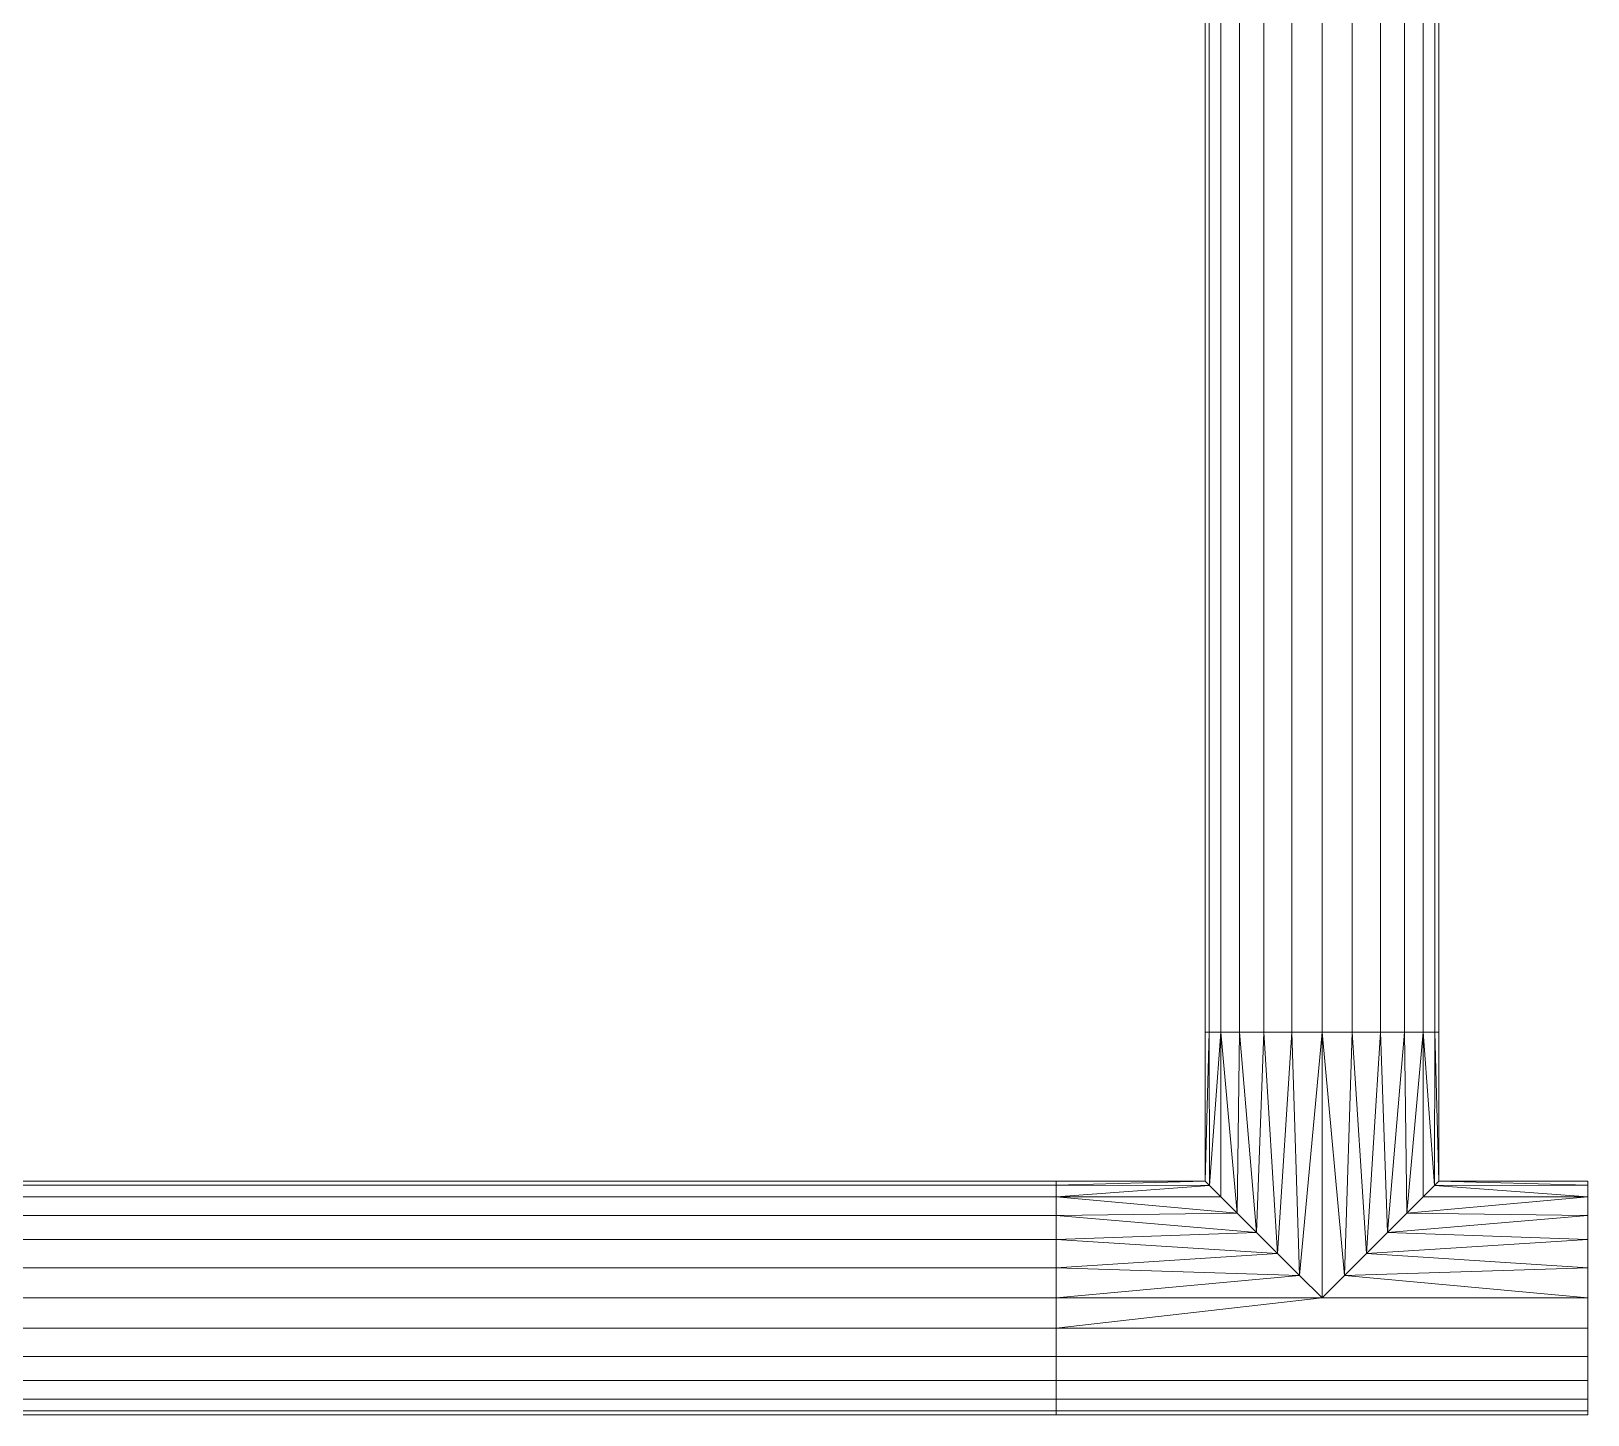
# Model space of a CAD drawing. Header units: inches. Extents: x -3325 to -59, y 5 to 733.
# Drawn here: x -1370.89 to -1362.13, y 211.71 to 219.49 of the extents above; entities that cross this region are included whole.
import ezdxf

# ---------------------------------------------------------------- set-up
doc = ezdxf.new("R2010")
doc.units = ezdxf.units.IN
doc.header["$MEASUREMENT"] = 0
doc.layers.add('P-PIPE', color=10, linetype='Continuous', lineweight=9)

# ---------------------------------------------------------------- blocks, each defined once
blk = doc.blocks.new('Tee - Welded - Generic - Standard-1086689-06 - Fifth Level')
at = {"layer": 'P-PIPE'}
mesh = blk.add_polyface(dxfattribs=at)
corners = [(-1.4961, -0.6575), (-1.4961, -0.6351, 0.1702), (-1.4961, -0.5694, 0.3287), (-1.4961, -0.4649, 0.4649), (-1.4961, -0.3287, 0.5694), (-1.4961, -0.1702, 0.6351), (-1.4961, 0, 0.6575), (-1.4961, 0.1702, 0.6351), (-1.4961, 0.3287, 0.5694), (-1.4961, 0.4649, 0.4649), (-1.4961, 0.5694, 0.3287), (-1.4961, 0.6351, 0.1702), (-1.4961, 0.6575), (-1.4961, 0.6351, -0.1702), (-1.4961, 0.5694, -0.3287), (-1.4961, 0.4649, -0.4649), (-1.4961, 0.3287, -0.5694), (-1.4961, 0.1702, -0.6351), (-1.4961, 0, -0.6575), (-1.4961, -0.1702, -0.6351), (-1.4961, -0.3287, -0.5694), (-1.4961, -0.4649, -0.4649), (-1.4961, -0.5694, -0.3287), (-1.4961, -0.6351, -0.1702)]
mesh.append_faces([[corners[k] for k in face] for face in [(20, 17, 18, 19)]], dxfattribs={"vtx0": -1})
mesh.append_faces([[corners[k] for k in face] for face in [(23, 17, 20), (11, 23, 8, 10)]], dxfattribs={"vtx0": -1, "vtx1": -1, "vtx2": -1})
mesh.append_faces([[corners[k] for k in face] for face in [(17, 23, 11, 14)]], dxfattribs={"vtx0": -1, "vtx1": -1, "vtx2": -1, "vtx3": -1})
mesh.append_faces([[corners[k] for k in face] for face in [(16, 17, 14, 15), (9, 10, 8)]], dxfattribs={"vtx1": -1})
mesh.append_faces([[corners[k] for k in face] for face in [(7, 8, 3, 6)]], dxfattribs={"vtx1": -1, "vtx2": -1})
mesh.append_faces([[corners[k] for k in face] for face in [(23, 0, 3, 8)]], dxfattribs={"vtx1": -1, "vtx2": -1, "vtx3": -1})
mesh.append_faces([[corners[k] for k in face] for face in [(12, 13, 14, 11)]], dxfattribs={"vtx2": -1})
mesh.append_faces([[corners[k] for k in face] for face in [(20, 21, 22, 23), (0, 1, 2, 3), (3, 4, 5, 6)]], dxfattribs={"vtx3": -1})
mesh = blk.add_polyface(dxfattribs=at)
corners = [(-1.4961, 0.6575), (-1.4961, 0.6351, 0.1702), (-1.4961, 0.5694, 0.3287), (-1.4961, 0.4649, 0.4649), (-1.4961, 0.3287, 0.5694), (-1.4961, 0.1702, 0.6351), (-1.4961, 0, 0.6575), (-1.4961, -0.1702, 0.6351), (-1.4961, -0.3287, 0.5694), (-1.4961, -0.4649, 0.4649), (-1.4961, -0.5694, 0.3287), (-1.4961, -0.6351, 0.1702), (-1.4961, -0.6575), (-0.6575, -0.6575), (-0.6336, -0.6336, 0.1755), (-0.5691, -0.5691, 0.3293), (-0.4771, -0.4771, 0.4524), (-0.3685, -0.3685, 0.5445), (-0.2501, -0.2501, 0.608), (-0.1263, -0.1263, 0.6452), (0, 0, 0.6575), (0.1263, -0.1263, 0.6452), (0.2501, -0.2501, 0.608), (0.3685, -0.3685, 0.5445), (0.4771, -0.4771, 0.4524), (0.5691, -0.5691, 0.3293), (0.6336, -0.6336, 0.1755), (0.6575, -0.6575), (1.4961, -0.6575), (1.4961, -0.6351, 0.1702), (1.4961, -0.5694, 0.3287), (1.4961, -0.4649, 0.4649), (1.4961, -0.3287, 0.5694), (1.4961, -0.1702, 0.6351), (1.4961, 0, 0.6575), (1.4961, 0.1702, 0.6351), (1.4961, 0.3287, 0.5694), (1.4961, 0.4649, 0.4649), (1.4961, 0.5694, 0.3287), (1.4961, 0.6351, 0.1702), (1.4961, 0.6575)]
mesh.append_faces([[corners[k] for k in face] for face in [(13, 11, 12)]], dxfattribs={"vtx0": -1})
mesh.append_faces([[corners[k] for k in face] for face in [(27, 29, 26), (25, 30, 24), (11, 14, 10), (9, 17, 8), (16, 10, 15), (23, 32, 22), (21, 34, 20), (22, 33, 21), (33, 22, 32), (19, 7, 18), (7, 19, 6)]], dxfattribs={"vtx0": -1, "vtx1": -1})
mesh.append_faces([[corners[k] for k in face] for face in [(30, 25, 26), (24, 30, 31), (8, 17, 18), (21, 33, 34), (18, 7, 8), (20, 5, 6)]], dxfattribs={"vtx0": -1, "vtx2": -1})
mesh.append_faces([[corners[k] for k in face] for face in [(20, 34, 35, 5)]], dxfattribs={"vtx0": -1, "vtx2": -1, "vtx3": -1})
mesh.append_faces([[corners[k] for k in face] for face in [(28, 29, 27)]], dxfattribs={"vtx1": -1})
mesh.append_faces([[corners[k] for k in face] for face in [(29, 30, 26), (31, 32, 23), (23, 24, 31), (13, 14, 11), (14, 15, 10), (16, 17, 9), (9, 10, 16), (19, 20, 6)]], dxfattribs={"vtx1": -1, "vtx2": -1})
mesh.append_faces([[corners[k] for k in face] for face in [(38, 39, 1, 2), (36, 37, 3, 4), (37, 38, 2, 3), (35, 36, 4, 5)]], dxfattribs={"vtx1": -1, "vtx3": -1})
mesh.append_faces([[corners[k] for k in face] for face in [(39, 40, 0, 1)]], dxfattribs={"vtx3": -1})
mesh = blk.add_polyface(dxfattribs=at)
corners = [(-1.4961, -0.6575), (-1.4961, -0.6351, -0.1702), (-1.4961, -0.5694, -0.3287), (-1.4961, -0.4649, -0.4649), (-1.4961, -0.3287, -0.5694), (-1.4961, -0.1702, -0.6351), (-1.4961, 0, -0.6575), (-1.4961, 0.1702, -0.6351), (-1.4961, 0.3287, -0.5694), (-1.4961, 0.4649, -0.4649), (-1.4961, 0.5694, -0.3287), (-1.4961, 0.6351, -0.1702), (-1.4961, 0.6575), (1.4961, 0.6575), (1.4961, 0.6351, -0.1702), (1.4961, 0.5694, -0.3287), (1.4961, 0.4649, -0.4649), (1.4961, 0.3287, -0.5694), (1.4961, 0.1702, -0.6351), (1.4961, 0, -0.6575), (1.4961, -0.1702, -0.6351), (1.4961, -0.3287, -0.5694), (1.4961, -0.4649, -0.4649), (1.4961, -0.5694, -0.3287), (1.4961, -0.6351, -0.1702), (1.4961, -0.6575), (0.6575, -0.6575), (0.6336, -0.6336, -0.1755), (0.5691, -0.5691, -0.3293), (0.4771, -0.4771, -0.4524), (0.3685, -0.3685, -0.5445), (0.2501, -0.2501, -0.608), (0.1263, -0.1263, -0.6452), (0, 0, -0.6575), (-0.1263, -0.1263, -0.6452), (-0.2501, -0.2501, -0.608), (-0.3685, -0.3685, -0.5445), (-0.4771, -0.4771, -0.4524), (-0.5691, -0.5691, -0.3293), (-0.6336, -0.6336, -0.1755), (-0.6575, -0.6575)]
mesh.append_faces([[corners[k] for k in face] for face in [(1, 40, 0)]], dxfattribs={"vtx0": -1})
mesh.append_faces([[corners[k] for k in face] for face in [(33, 19, 32), (6, 34, 5), (32, 20, 31), (24, 27, 23), (27, 24, 26), (36, 4, 35), (3, 37, 2), (38, 2, 37), (21, 31, 20)]], dxfattribs={"vtx0": -1, "vtx1": -1})
mesh.append_faces([[corners[k] for k in face] for face in [(35, 4, 5), (6, 33, 34), (23, 28, 29), (29, 22, 23), (21, 30, 31), (23, 27, 28), (36, 3, 4), (3, 36, 37), (39, 1, 2)]], dxfattribs={"vtx0": -1, "vtx2": -1})
mesh.append_faces([[corners[k] for k in face] for face in [(13, 14, 11, 12)]], dxfattribs={"vtx1": -1})
mesh.append_faces([[corners[k] for k in face] for face in [(19, 20, 32), (34, 35, 5), (6, 7, 33), (21, 22, 30), (29, 30, 22), (39, 40, 1), (38, 39, 2)]], dxfattribs={"vtx1": -1, "vtx2": -1})
mesh.append_faces([[corners[k] for k in face] for face in [(18, 19, 33, 7)]], dxfattribs={"vtx1": -1, "vtx2": -1, "vtx3": -1})
mesh.append_faces([[corners[k] for k in face] for face in [(15, 16, 9, 10), (14, 15, 10, 11), (16, 17, 8, 9), (17, 18, 7, 8)]], dxfattribs={"vtx1": -1, "vtx3": -1})
mesh.append_faces([[corners[k] for k in face] for face in [(24, 25, 26)]], dxfattribs={"vtx2": -1})
mesh = blk.add_polyface(dxfattribs=at)
corners = [(1.4961, -0.6575), (1.4961, -0.6351, -0.1702), (1.4961, -0.5694, -0.3287), (1.4961, -0.4649, -0.4649), (1.4961, -0.3287, -0.5694), (1.4961, -0.1702, -0.6351), (1.4961, 0, -0.6575), (1.4961, 0.1702, -0.6351), (1.4961, 0.3287, -0.5694), (1.4961, 0.4649, -0.4649), (1.4961, 0.5694, -0.3287), (1.4961, 0.6351, -0.1702), (1.4961, 0.6575), (1.4961, 0.6351, 0.1702), (1.4961, 0.5694, 0.3287), (1.4961, 0.4649, 0.4649), (1.4961, 0.3287, 0.5694), (1.4961, 0.1702, 0.6351), (1.4961, 0, 0.6575), (1.4961, -0.1702, 0.6351), (1.4961, -0.3287, 0.5694), (1.4961, -0.4649, 0.4649), (1.4961, -0.5694, 0.3287), (1.4961, -0.6351, 0.1702)]
mesh.append_faces([[corners[k] for k in face] for face in [(7, 5, 6), (10, 8, 9), (4, 2, 3), (16, 14, 15), (23, 21, 22)]], dxfattribs={"vtx0": -1})
mesh.append_faces([[corners[k] for k in face] for face in [(1, 5, 0)]], dxfattribs={"vtx0": -1, "vtx1": -1})
mesh.append_faces([[corners[k] for k in face] for face in [(5, 10, 11, 0), (23, 12, 13, 21)]], dxfattribs={"vtx0": -1, "vtx2": -1, "vtx3": -1})
mesh.append_faces([[corners[k] for k in face] for face in [(21, 16, 17, 18)]], dxfattribs={"vtx0": -1, "vtx3": -1})
mesh.append_faces([[corners[k] for k in face] for face in [(7, 8, 10, 5), (13, 14, 16, 21)]], dxfattribs={"vtx1": -1, "vtx2": -1, "vtx3": -1})
mesh.append_faces([[corners[k] for k in face] for face in [(4, 5, 1, 2), (23, 0, 11, 12)]], dxfattribs={"vtx1": -1, "vtx3": -1})
mesh.append_faces([[corners[k] for k in face] for face in [(19, 20, 21, 18)]], dxfattribs={"vtx2": -1})
mesh = blk.add_polyface(dxfattribs=at)
corners = [(-0.6575, -1.4961), (-0.6351, -1.4961, 0.1702), (-0.5694, -1.4961, 0.3287), (-0.4649, -1.4961, 0.4649), (-0.3287, -1.4961, 0.5694), (-0.1702, -1.4961, 0.6351), (0, -1.4961, 0.6575), (0.1702, -1.4961, 0.6351), (0.3287, -1.4961, 0.5694), (0.4649, -1.4961, 0.4649), (0.5694, -1.4961, 0.3287), (0.6351, -1.4961, 0.1702), (0.6575, -1.4961), (0.6575, -0.6575), (0.6336, -0.6336, 0.1755), (0.5691, -0.5691, 0.3293), (0.4771, -0.4771, 0.4524), (0.3685, -0.3685, 0.5445), (0.2501, -0.2501, 0.608), (0.1263, -0.1263, 0.6452), (0, 0, 0.6575), (-0.1263, -0.1263, 0.6452), (-0.2501, -0.2501, 0.608), (-0.3685, -0.3685, 0.5445), (-0.4771, -0.4771, 0.4524), (-0.5691, -0.5691, 0.3293), (-0.6336, -0.6336, 0.1755), (-0.6575, -0.6575)]
mesh.append_faces([[corners[k] for k in face] for face in [(13, 11, 12)]], dxfattribs={"vtx0": -1})
mesh.append_faces([[corners[k] for k in face] for face in [(22, 5, 21), (24, 3, 23), (8, 18, 7), (17, 9, 16)]], dxfattribs={"vtx0": -1, "vtx1": -1})
mesh.append_faces([[corners[k] for k in face] for face in [(24, 2, 3), (26, 1, 2), (22, 4, 5), (6, 20, 21), (21, 5, 6), (19, 6, 7), (16, 9, 10), (17, 8, 9), (6, 19, 20)]], dxfattribs={"vtx0": -1, "vtx2": -1})
mesh.append_faces([[corners[k] for k in face] for face in [(26, 27, 1), (3, 4, 23), (25, 26, 2), (24, 25, 2), (22, 23, 4), (10, 11, 14), (18, 19, 7), (17, 18, 8), (13, 14, 11), (15, 16, 10), (14, 15, 10)]], dxfattribs={"vtx1": -1, "vtx2": -1})
mesh.append_faces([[corners[k] for k in face] for face in [(27, 0, 1)]], dxfattribs={"vtx2": -1})
mesh = blk.add_polyface(dxfattribs=at)
corners = [(0.6575, -1.4961), (0.6351, -1.4961, -0.1702), (0.5694, -1.4961, -0.3287), (0.4649, -1.4961, -0.4649), (0.3287, -1.4961, -0.5694), (0.1702, -1.4961, -0.6351), (0, -1.4961, -0.6575), (-0.1702, -1.4961, -0.6351), (-0.3287, -1.4961, -0.5694), (-0.4649, -1.4961, -0.4649), (-0.5694, -1.4961, -0.3287), (-0.6351, -1.4961, -0.1702), (-0.6575, -1.4961), (-0.6575, -0.6575), (-0.6336, -0.6336, -0.1755), (-0.5691, -0.5691, -0.3293), (-0.4771, -0.4771, -0.4524), (-0.3685, -0.3685, -0.5445), (-0.2501, -0.2501, -0.608), (-0.1263, -0.1263, -0.6452), (0, 0, -0.6575), (0.1263, -0.1263, -0.6452), (0.2501, -0.2501, -0.608), (0.3685, -0.3685, -0.5445), (0.4771, -0.4771, -0.4524), (0.5691, -0.5691, -0.3293), (0.6336, -0.6336, -0.1755), (0.6575, -0.6575)]
mesh.append_faces([[corners[k] for k in face] for face in [(13, 11, 12)]], dxfattribs={"vtx0": -1})
mesh.append_faces([[corners[k] for k in face] for face in [(22, 5, 21), (24, 3, 23), (8, 18, 7), (17, 9, 16)]], dxfattribs={"vtx0": -1, "vtx1": -1})
mesh.append_faces([[corners[k] for k in face] for face in [(24, 2, 3), (26, 1, 2), (22, 4, 5), (6, 20, 21), (21, 5, 6), (19, 6, 7), (16, 9, 10), (17, 8, 9), (6, 19, 20)]], dxfattribs={"vtx0": -1, "vtx2": -1})
mesh.append_faces([[corners[k] for k in face] for face in [(0, 1, 27)]], dxfattribs={"vtx1": -1})
mesh.append_faces([[corners[k] for k in face] for face in [(26, 27, 1), (3, 4, 23), (25, 26, 2), (24, 25, 2), (22, 23, 4), (10, 11, 14), (18, 19, 7), (17, 18, 8), (13, 14, 11), (15, 16, 10), (14, 15, 10)]], dxfattribs={"vtx1": -1, "vtx2": -1})
mesh = blk.add_polyface(dxfattribs=at)
corners = [(-0.6575, -1.4961), (-0.6351, -1.4961, -0.1702), (-0.5694, -1.4961, -0.3287), (-0.4649, -1.4961, -0.4649), (-0.3287, -1.4961, -0.5694), (-0.1702, -1.4961, -0.6351), (0, -1.4961, -0.6575), (0.1702, -1.4961, -0.6351), (0.3287, -1.4961, -0.5694), (0.4649, -1.4961, -0.4649), (0.5694, -1.4961, -0.3287), (0.6351, -1.4961, -0.1702), (0.6575, -1.4961), (0.6351, -1.4961, 0.1702), (0.5694, -1.4961, 0.3287), (0.4649, -1.4961, 0.4649), (0.3287, -1.4961, 0.5694), (0.1702, -1.4961, 0.6351), (0, -1.4961, 0.6575), (-0.1702, -1.4961, 0.6351), (-0.3287, -1.4961, 0.5694), (-0.4649, -1.4961, 0.4649), (-0.5694, -1.4961, 0.3287), (-0.6351, -1.4961, 0.1702)]
mesh.append_faces([[corners[k] for k in face] for face in [(16, 14, 15), (13, 11, 12)]], dxfattribs={"vtx0": -1})
mesh.append_faces([[corners[k] for k in face] for face in [(0, 3, 11, 13)]], dxfattribs={"vtx0": -1, "vtx1": -1, "vtx2": -1, "vtx3": -1})
mesh.append_faces([[corners[k] for k in face] for face in [(16, 0, 13, 14), (21, 0, 16, 17)]], dxfattribs={"vtx0": -1, "vtx1": -1, "vtx3": -1})
mesh.append_faces([[corners[k] for k in face] for face in [(5, 8, 9, 11)]], dxfattribs={"vtx0": -1, "vtx2": -1, "vtx3": -1})
mesh.append_faces([[corners[k] for k in face] for face in [(17, 18, 21)]], dxfattribs={"vtx1": -1, "vtx2": -1})
mesh.append_faces([[corners[k] for k in face] for face in [(6, 7, 8, 5), (9, 10, 11), (22, 23, 0, 21), (19, 20, 21, 18)]], dxfattribs={"vtx2": -1})
mesh.append_faces([[corners[k] for k in face] for face in [(3, 4, 5, 11)]], dxfattribs={"vtx2": -1, "vtx3": -1})
mesh.append_faces([[corners[k] for k in face] for face in [(0, 1, 2, 3)]], dxfattribs={"vtx3": -1})

msp = doc.modelspace()

# ---------------------------------------------------------------- linework, layer by layer
at = {"layer": 'P-PIPE', "color": 1}
for p, q in [((-1363.625, 213.861, 1084), (-1363.625, 224.035, 1084)), ((-1363.625, 213.861, 1084), (-1363.625, 224.035, 1084)), ((-1363.625, 213.861, 1084), (-1363.625, 212.365, 1084)), ((-1365.1211, 212.365, 1084), (-1396.9747, 212.365, 1084)), ((-1365.1211, 212.365, 1084), (-1396.9747, 212.365, 1084)), ((-1365.1211, 212.365, 1084), (-1362.1289, 212.365, 1084))]:
    msp.add_line(p, q, dxfattribs=at)

# ---------------------------------------------------------------- block references
at = {"layer": 'P-PIPE', "color": 1, "extrusion": (0, 0, -1), "rotation": 180}
msp.add_blockref('Tee - Welded - Generic - Standard-1086689-06 - Fifth Level', (1363.625, 212.365, -1084), dxfattribs=at)

# ---------------------------------------------------------------- meshes
at = {"layer": 'P-PIPE', "color": 1}
mesh = msp.add_polyface(dxfattribs=at)
corners = [(-1364.2825, 213.861, 1084), (-1364.2601, 213.861, 1084.1701), (-1364.1944, 213.861, 1084.3287), (-1364.09, 213.861, 1084.4649), (-1363.9537, 213.861, 1084.5694), (-1363.7952, 213.861, 1084.6351), (-1363.625, 213.861, 1084.6575), (-1363.625, 224.035, 1084.6575), (-1363.7952, 224.035, 1084.6351), (-1363.9537, 224.035, 1084.5694), (-1364.09, 224.035, 1084.4649), (-1364.1944, 224.035, 1084.3287), (-1364.2601, 224.035, 1084.1701), (-1364.2825, 224.035, 1084)]
mesh.append_faces([[corners[k] for k in face] for face in [(7, 8, 5, 6)]], dxfattribs={"vtx1": -1, "color": 1})
mesh.append_faces([[corners[k] for k in face] for face in [(8, 9, 4, 5), (3, 4, 9, 10), (11, 12, 1, 2), (2, 3, 10, 11)]], dxfattribs={"vtx1": -1, "vtx3": -1, "color": 1})
mesh.append_faces([[corners[k] for k in face] for face in [(12, 13, 0, 1)]], dxfattribs={"vtx3": -1, "color": 1})
mesh = msp.add_polyface(dxfattribs=at)
corners = [(-1363.625, 213.861, 1083.3425), (-1363.7952, 213.861, 1083.3649), (-1363.9537, 213.861, 1083.4306), (-1364.09, 213.861, 1083.535), (-1364.1944, 213.861, 1083.6713), (-1364.2601, 213.861, 1083.8298), (-1364.2825, 213.861, 1084), (-1364.2825, 224.035, 1084), (-1364.2601, 224.035, 1083.8298), (-1364.1944, 224.035, 1083.6713), (-1364.09, 224.035, 1083.535), (-1363.9537, 224.035, 1083.4306), (-1363.7952, 224.035, 1083.3649), (-1363.625, 224.035, 1083.3425)]
mesh.append_faces([[corners[k] for k in face] for face in [(7, 8, 5, 6)]], dxfattribs={"vtx1": -1, "color": 1})
mesh.append_faces([[corners[k] for k in face] for face in [(8, 9, 4, 5), (3, 4, 9, 10), (11, 12, 1, 2), (2, 3, 10, 11)]], dxfattribs={"vtx1": -1, "vtx3": -1, "color": 1})
mesh.append_faces([[corners[k] for k in face] for face in [(12, 13, 0, 1)]], dxfattribs={"vtx3": -1, "color": 1})
mesh = msp.add_polyface(dxfattribs=at)
corners = [(-1363.625, 213.861, 1084.6575), (-1363.4549, 213.861, 1084.6351), (-1363.2963, 213.861, 1084.5694), (-1363.1601, 213.861, 1084.4649), (-1363.0556, 213.861, 1084.3287), (-1362.9899, 213.861, 1084.1701), (-1362.9675, 213.861, 1084), (-1362.9675, 224.035, 1084), (-1362.9899, 224.035, 1084.1701), (-1363.0556, 224.035, 1084.3287), (-1363.1601, 224.035, 1084.4649), (-1363.2963, 224.035, 1084.5694), (-1363.4549, 224.035, 1084.6351), (-1363.625, 224.035, 1084.6575)]
mesh.append_faces([[corners[k] for k in face] for face in [(8, 9, 4, 5), (3, 4, 9, 10), (11, 12, 1, 2), (2, 3, 10, 11)]], dxfattribs={"vtx1": -1, "vtx3": -1, "color": 1})
mesh.append_faces([[corners[k] for k in face] for face in [(6, 7, 8, 5)]], dxfattribs={"vtx2": -1, "color": 1})
mesh.append_faces([[corners[k] for k in face] for face in [(12, 13, 0, 1)]], dxfattribs={"vtx3": -1, "color": 1})
mesh = msp.add_polyface(dxfattribs=at)
corners = [(-1362.9675, 213.861, 1084), (-1362.9899, 213.861, 1083.8298), (-1363.0556, 213.861, 1083.6713), (-1363.1601, 213.861, 1083.535), (-1363.2963, 213.861, 1083.4306), (-1363.4549, 213.861, 1083.3649), (-1363.625, 213.861, 1083.3425), (-1363.625, 224.035, 1083.3425), (-1363.4549, 224.035, 1083.3649), (-1363.2963, 224.035, 1083.4306), (-1363.1601, 224.035, 1083.535), (-1363.0556, 224.035, 1083.6713), (-1362.9899, 224.035, 1083.8298), (-1362.9675, 224.035, 1084)]
mesh.append_faces([[corners[k] for k in face] for face in [(7, 8, 5, 6)]], dxfattribs={"vtx1": -1, "color": 1})
mesh.append_faces([[corners[k] for k in face] for face in [(8, 9, 4, 5), (3, 4, 9, 10), (11, 12, 1, 2), (2, 3, 10, 11)]], dxfattribs={"vtx1": -1, "vtx3": -1, "color": 1})
mesh.append_faces([[corners[k] for k in face] for face in [(12, 13, 0, 1)]], dxfattribs={"vtx3": -1, "color": 1})
mesh = msp.add_polyface(dxfattribs=at)
corners = [(-1362.9675, 213.861, 1084), (-1362.9899, 213.861, 1084.1701), (-1363.0556, 213.861, 1084.3287), (-1363.1601, 213.861, 1084.4649), (-1363.2963, 213.861, 1084.5694), (-1363.4549, 213.861, 1084.6351), (-1363.625, 213.861, 1084.6575), (-1363.7952, 213.861, 1084.6351), (-1363.9537, 213.861, 1084.5694), (-1364.09, 213.861, 1084.4649), (-1364.1944, 213.861, 1084.3287), (-1364.2601, 213.861, 1084.1701), (-1364.2825, 213.861, 1084), (-1364.2601, 213.861, 1083.8298), (-1364.1944, 213.861, 1083.6713), (-1364.09, 213.861, 1083.535), (-1363.9537, 213.861, 1083.4306), (-1363.7952, 213.861, 1083.3649), (-1363.625, 213.861, 1083.3425), (-1363.4549, 213.861, 1083.3649), (-1363.2963, 213.861, 1083.4306), (-1363.1601, 213.861, 1083.535), (-1363.0556, 213.861, 1083.6713), (-1362.9899, 213.861, 1083.8298)]
mesh.append_faces([[corners[k] for k in face] for face in [(19, 16, 17, 18), (1, 22, 23, 0)]], dxfattribs={"vtx0": -1, "color": 1})
mesh.append_faces([[corners[k] for k in face] for face in [(22, 4, 10)]], dxfattribs={"vtx0": -1, "vtx1": -1, "vtx2": -1, "color": 1})
mesh.append_faces([[corners[k] for k in face] for face in [(10, 13, 14, 22), (4, 7, 8, 10), (22, 1, 2, 4)]], dxfattribs={"vtx0": -1, "vtx2": -1, "vtx3": -1, "color": 1})
mesh.append_faces([[corners[k] for k in face] for face in [(9, 10, 8), (3, 4, 2)]], dxfattribs={"vtx1": -1, "color": 1})
mesh.append_faces([[corners[k] for k in face] for face in [(19, 20, 16)]], dxfattribs={"vtx1": -1, "vtx2": -1, "color": 1})
mesh.append_faces([[corners[k] for k in face] for face in [(11, 12, 13, 10), (5, 6, 7, 4)]], dxfattribs={"vtx2": -1, "color": 1})
mesh.append_faces([[corners[k] for k in face] for face in [(14, 15, 16, 22), (20, 21, 22, 16)]], dxfattribs={"vtx2": -1, "vtx3": -1, "color": 1})
mesh = msp.add_polyface(dxfattribs=at)
corners = [(-1365.121, 212.365, 1084.6575), (-1365.121, 212.5351, 1084.6351), (-1365.121, 212.6937, 1084.5694), (-1365.121, 212.8299, 1084.4649), (-1365.121, 212.9344, 1084.3287), (-1365.121, 213.0001, 1084.1701), (-1365.121, 213.0225, 1084), (-1396.9747, 213.0225, 1084), (-1396.9747, 213.0001, 1084.1701), (-1396.9747, 212.9344, 1084.3287), (-1396.9747, 212.8299, 1084.4649), (-1396.9747, 212.6937, 1084.5694), (-1396.9747, 212.5351, 1084.6351), (-1396.9747, 212.365, 1084.6575)]
mesh.append_faces([[corners[k] for k in face] for face in [(8, 9, 4, 5), (3, 4, 9, 10), (11, 12, 1, 2), (2, 3, 10, 11)]], dxfattribs={"vtx1": -1, "vtx3": -1, "color": 1})
mesh.append_faces([[corners[k] for k in face] for face in [(6, 7, 8, 5)]], dxfattribs={"vtx2": -1, "color": 1})
mesh.append_faces([[corners[k] for k in face] for face in [(12, 13, 0, 1)]], dxfattribs={"vtx3": -1, "color": 1})
mesh = msp.add_polyface(dxfattribs=at)
corners = [(-1365.121, 213.0225, 1084), (-1365.121, 213.0001, 1083.8298), (-1365.121, 212.9344, 1083.6713), (-1365.121, 212.8299, 1083.535), (-1365.121, 212.6937, 1083.4306), (-1365.121, 212.5351, 1083.3649), (-1365.121, 212.365, 1083.3425), (-1396.9747, 212.365, 1083.3425), (-1396.9747, 212.5351, 1083.3649), (-1396.9747, 212.6937, 1083.4306), (-1396.9747, 212.8299, 1083.535), (-1396.9747, 212.9344, 1083.6713), (-1396.9747, 213.0001, 1083.8298), (-1396.9747, 213.0225, 1084)]
mesh.append_faces([[corners[k] for k in face] for face in [(7, 8, 5, 6)]], dxfattribs={"vtx1": -1, "color": 1})
mesh.append_faces([[corners[k] for k in face] for face in [(8, 9, 4, 5), (3, 4, 9, 10), (11, 12, 1, 2), (2, 3, 10, 11)]], dxfattribs={"vtx1": -1, "vtx3": -1, "color": 1})
mesh.append_faces([[corners[k] for k in face] for face in [(12, 13, 0, 1)]], dxfattribs={"vtx3": -1, "color": 1})
mesh = msp.add_polyface(dxfattribs=at)
corners = [(-1365.121, 213.0225, 1084), (-1365.121, 213.0001, 1084.1701), (-1365.121, 212.9344, 1084.3287), (-1365.121, 212.8299, 1084.4649), (-1365.121, 212.6937, 1084.5694), (-1365.121, 212.5351, 1084.6351), (-1365.121, 212.365, 1084.6575), (-1365.121, 212.1948, 1084.6351), (-1365.121, 212.0362, 1084.5694), (-1365.121, 211.9, 1084.4649), (-1365.121, 211.7956, 1084.3287), (-1365.121, 211.7299, 1084.1701), (-1365.121, 211.7075, 1084), (-1365.121, 211.7299, 1083.8298), (-1365.121, 211.7956, 1083.6713), (-1365.121, 211.9, 1083.535), (-1365.121, 212.0362, 1083.4306), (-1365.121, 212.1948, 1083.3649), (-1365.121, 212.365, 1083.3425), (-1365.121, 212.5351, 1083.3649), (-1365.121, 212.6937, 1083.4306), (-1365.121, 212.8299, 1083.535), (-1365.121, 212.9344, 1083.6713), (-1365.121, 213.0001, 1083.8298)]
mesh.append_faces([[corners[k] for k in face] for face in [(17, 20, 16)]], dxfattribs={"vtx0": -1, "vtx1": -1, "color": 1})
mesh.append_faces([[corners[k] for k in face] for face in [(3, 15, 21, 2)]], dxfattribs={"vtx0": -1, "vtx1": -1, "vtx2": -1, "color": 1})
mesh.append_faces([[corners[k] for k in face] for face in [(15, 3, 10, 13)]], dxfattribs={"vtx0": -1, "vtx1": -1, "vtx2": -1, "vtx3": -1, "color": 1})
mesh.append_faces([[corners[k] for k in face] for face in [(16, 20, 21, 15)]], dxfattribs={"vtx0": -1, "vtx2": -1, "color": 1})
mesh.append_faces([[corners[k] for k in face] for face in [(2, 21, 22, 0)]], dxfattribs={"vtx0": -1, "vtx2": -1, "vtx3": -1, "color": 1})
mesh.append_faces([[corners[k] for k in face] for face in [(8, 3, 4, 5)]], dxfattribs={"vtx0": -1, "vtx3": -1, "color": 1})
mesh.append_faces([[corners[k] for k in face] for face in [(19, 20, 17, 18), (1, 2, 0), (14, 15, 13), (12, 13, 10, 11)]], dxfattribs={"vtx1": -1, "color": 1})
mesh.append_faces([[corners[k] for k in face] for face in [(22, 23, 0)]], dxfattribs={"vtx2": -1, "color": 1})
mesh.append_faces([[corners[k] for k in face] for face in [(8, 9, 10, 3)]], dxfattribs={"vtx2": -1, "vtx3": -1, "color": 1})
mesh.append_faces([[corners[k] for k in face] for face in [(5, 6, 7, 8)]], dxfattribs={"vtx3": -1, "color": 1})
mesh = msp.add_polyface(dxfattribs=at)
corners = [(-1365.121, 211.7075, 1084), (-1365.121, 211.7299, 1084.1701), (-1365.121, 211.7956, 1084.3287), (-1365.121, 211.9, 1084.4649), (-1365.121, 212.0362, 1084.5694), (-1365.121, 212.1948, 1084.6351), (-1365.121, 212.365, 1084.6575), (-1396.9747, 212.365, 1084.6575), (-1396.9747, 212.1948, 1084.6351), (-1396.9747, 212.0362, 1084.5694), (-1396.9747, 211.9, 1084.4649), (-1396.9747, 211.7956, 1084.3287), (-1396.9747, 211.7299, 1084.1701), (-1396.9747, 211.7075, 1084)]
mesh.append_faces([[corners[k] for k in face] for face in [(7, 8, 5, 6)]], dxfattribs={"vtx1": -1, "color": 1})
mesh.append_faces([[corners[k] for k in face] for face in [(8, 9, 4, 5), (3, 4, 9, 10), (11, 12, 1, 2), (2, 3, 10, 11)]], dxfattribs={"vtx1": -1, "vtx3": -1, "color": 1})
mesh.append_faces([[corners[k] for k in face] for face in [(12, 13, 0, 1)]], dxfattribs={"vtx3": -1, "color": 1})
mesh = msp.add_polyface(dxfattribs=at)
corners = [(-1365.121, 212.365, 1083.3425), (-1365.121, 212.1948, 1083.3649), (-1365.121, 212.0362, 1083.4306), (-1365.121, 211.9, 1083.535), (-1365.121, 211.7956, 1083.6713), (-1365.121, 211.7299, 1083.8298), (-1365.121, 211.7075, 1084), (-1396.9747, 211.7075, 1084), (-1396.9747, 211.7299, 1083.8298), (-1396.9747, 211.7956, 1083.6713), (-1396.9747, 211.9, 1083.535), (-1396.9747, 212.0362, 1083.4306), (-1396.9747, 212.1948, 1083.3649), (-1396.9747, 212.365, 1083.3425)]
mesh.append_faces([[corners[k] for k in face] for face in [(7, 8, 5, 6)]], dxfattribs={"vtx1": -1, "color": 1})
mesh.append_faces([[corners[k] for k in face] for face in [(8, 9, 4, 5), (3, 4, 9, 10), (11, 12, 1, 2), (2, 3, 10, 11)]], dxfattribs={"vtx1": -1, "vtx3": -1, "color": 1})
mesh.append_faces([[corners[k] for k in face] for face in [(12, 13, 0, 1)]], dxfattribs={"vtx3": -1, "color": 1})

doc.saveas('drawing.dxf')
